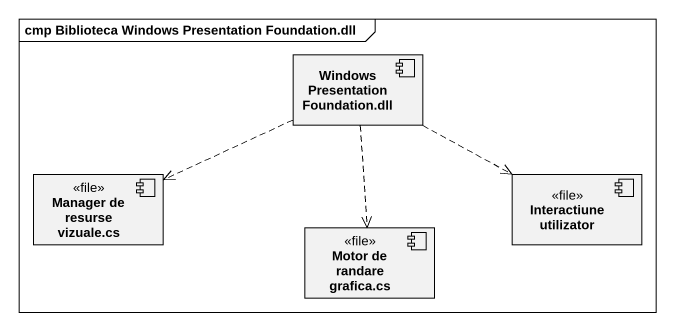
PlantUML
@startuml
mainframe cmp Biblioteca Windows Presentation Foundation.dll
component "Windows Presentation Foundation.dll" as Windows_Presentation
component "Manager de resurse vizuale.cs" as Manager_de_resurse_vizuale <<file>>
component "Interactiune utilizator" as Interactiune_utilizator <<file>>
component "Motor de randare grafica.cs" as Motor_de_randare_grafica_cs <<file>>
Windows_Presentation .left.> Manager_de_resurse_vizuale
Windows_Presentation .right.> Interactiune_utilizator
Windows_Presentation ..> Motor_de_randare_grafica_cs
@enduml
